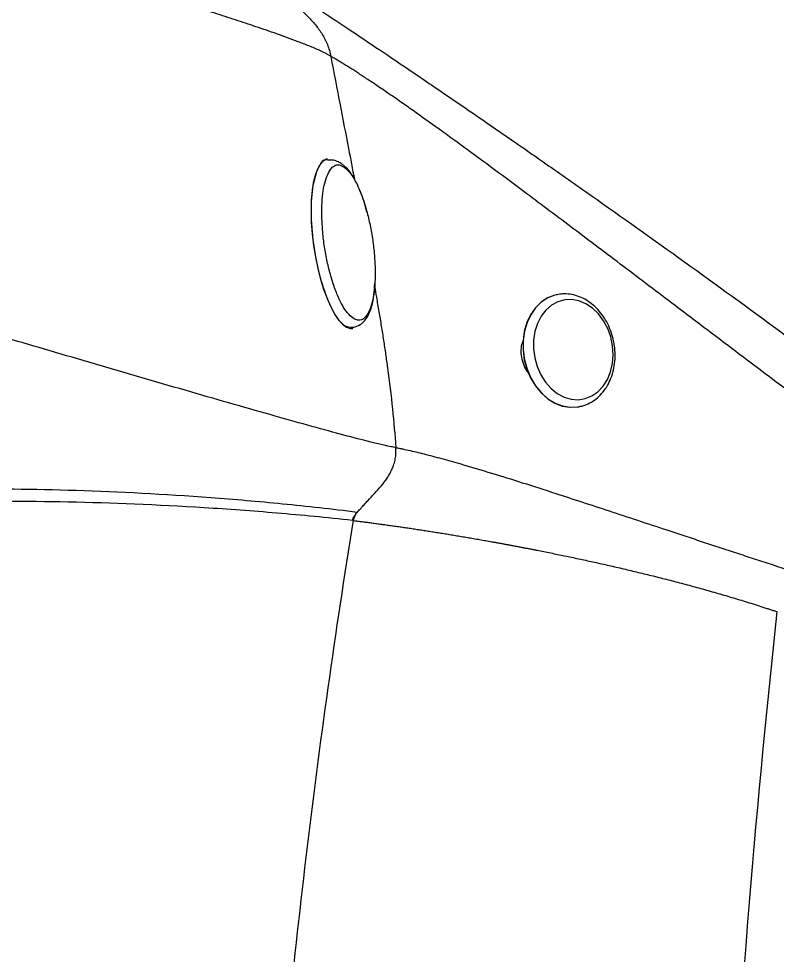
# Model space of a CAD drawing. Extents: x 409 to 498, y 628 to 778.
# Drawn here: x 417.48 to 424.13, y 697.98 to 706.17 of the extents above; entities that cross this region are included whole.
import ezdxf

# ---------------------------------------------------------------- set-up
doc = ezdxf.new("R2010")
doc.units = 0
doc.header["$MEASUREMENT"] = 0
doc.layers.add('1', color=4, linetype='Continuous')
doc.layers.add('GEOMETRY', color=4, linetype='Continuous', lineweight=25)

# ---------------------------------------------------------------- blocks, each defined once
blk = doc.blocks.new('2026_PULSE')
at = {"layer": 'GEOMETRY'}
for p, q in [((13.6228, 58.7988), (13.6213, 58.7985)), ((11.8441, 58.5074), (11.8356, 58.5097)), ((13.8097, 57.8165), (13.8172, 57.8179)), ((13.8157, 57.8176), (13.8172, 57.8179))]:
    blk.add_line(p, q, dxfattribs=at)
at = {"layer": 'GEOMETRY', "flags": 128}
for points in [[(11.6121, 59.9857), (11.6027, 59.9837), (11.5731, 59.9679), (11.5464, 59.9387), (11.5229, 59.8966), (11.5031, 59.8423), (11.4874, 59.7768), (11.4761, 59.7014), (11.4694, 59.6175), (11.4674, 59.5267), (11.4701, 59.4305), (11.4776, 59.3309), (11.4896, 59.2297), (11.506, 59.1287), (11.5264, 59.0299), (11.5504, 58.9351), (11.5777, 58.846), (11.6076, 58.7643), (11.6397, 58.6916), (11.6733, 58.6291), (11.7079, 58.5781), (11.7427, 58.5395), (11.7772, 58.514), (11.8106, 58.5022), (11.833, 58.5021)], [(13.6213, 58.7985), (13.6022, 58.7941), (13.54, 58.7701), (13.4829, 58.7328), (13.4326, 58.6834), (13.3905, 58.6231), (13.3578, 58.5537), (13.3355, 58.4773), (13.3243, 58.396), (13.3243, 58.3122), (13.3358, 58.2283), (13.3582, 58.1466), (13.391, 58.0696), (13.4332, 57.9995), (13.4836, 57.9382), (13.5408, 57.8876), (13.6031, 57.8491), (13.6687, 57.8238), (13.7357, 57.8124), (13.8023, 57.8152), (13.8157, 57.8176)], [(13.6234, 58.7989), (13.6037, 58.7944), (13.5415, 58.7704), (13.4844, 58.7331), (13.4341, 58.6837), (13.392, 58.6234), (13.3593, 58.554), (13.3371, 58.4776), (13.3258, 58.3963), (13.3259, 58.3125), (13.3373, 58.2286), (13.3597, 58.147), (13.3925, 58.07), (13.4347, 57.9998), (13.4851, 57.9385), (13.5423, 57.8879), (13.6046, 57.8494), (13.6702, 57.8241), (13.7372, 57.8127), (13.8038, 57.8155), (13.8097, 57.8165)], [(14.109, 58.3507), (14.0928, 58.4282), (14.0661, 58.5021), (14.0298, 58.5701), (13.9849, 58.63), (13.9329, 58.6798), (13.8755, 58.7179), (13.8146, 58.7432), (13.752, 58.7548), (13.6899, 58.7523), (13.6302, 58.7358), (13.5748, 58.7059), (13.5255, 58.6635), (13.4839, 58.6099), (13.4513, 58.547), (13.4288, 58.4767), (13.4171, 58.4012), (13.4165, 58.323), (13.4272, 58.2447), (13.4487, 58.1687), (13.4804, 58.0974), (13.5212, 58.0332), (13.5698, 57.9782), (13.6247, 57.934), (13.6841, 57.9022), (13.7461, 57.8837), (13.8087, 57.8791), (13.8698, 57.8886), (13.9276, 57.9119), (13.9802, 57.9482), (14.0258, 57.9964), (14.0631, 58.0549), (14.0907, 58.1218), (14.1079, 58.195), (14.1141, 58.2721), (14.109, 58.3507)]]:
    blk.add_lwpolyline(points, dxfattribs=at)
at = {"layer": 'GEOMETRY'}
for points, knots in [([(11.641, 60.8847), (11.6371, 60.887), (11.6291, 60.8916), (11.617, 60.8984), (11.6051, 60.9053), (11.5811, 60.9181), (11.5451, 60.9354), (11.4972, 60.9563), (11.4338, 60.9826), (11.3549, 61.0133), (11.2299, 61.0596), (11.0756, 61.1137), (10.8937, 61.1751), (10.715, 61.2337), (10.481, 61.3087), (10.1968, 61.3975), (9.8699, 61.4973), (9.5586, 61.5906), (9.2651, 61.6772), (9.0831, 61.7301), (8.9961, 61.7552)], [0, 0, 0, 0, 0.003906, 0.007812, 0.011719, 0.015625, 0.03125, 0.046875, 0.0625, 0.09375, 0.125, 0.1875, 0.25, 0.3125, 0.375, 0.5, 0.625, 0.75, 0.875, 1, 1, 1, 1]), ([(11.2279, 61.4294), (11.2295, 61.4279), (11.255, 61.4044), (11.3043, 61.3603), (11.3747, 61.2971), (11.443, 61.2319), (11.4969, 61.1731), (11.537, 61.1214), (11.565, 61.0799), (11.5902, 61.0353), (11.6119, 60.9876), (11.6293, 60.9371), (11.6377, 60.9023), (11.641, 60.8847)], [0, 0, 0, 0, 0.0084358, 0.1334358, 0.2584358, 0.3834358, 0.5084358, 0.5709358, 0.6334358, 0.6959358, 0.7584358, 0.8209358, 0.8834358, 0.8834358, 0.8834358, 0.8834358]), ([(11.5464, 61.2892), (11.5479, 61.2882), (11.5761, 61.2696), (11.6641, 61.2116), (11.84, 61.0948), (12.0977, 60.9224), (12.3968, 60.7206), (12.7302, 60.4936), (13.0913, 60.2456), (13.4732, 59.981), (14.0027, 59.6106), (14.6891, 59.1235), (15.5206, 58.5207), (16.0658, 58.1161), (16.3337, 57.9147)], [0, 0, 0, 0, 0.0017715, 0.0330215, 0.0955215, 0.1580215, 0.2205215, 0.2830215, 0.3455215, 0.4080215, 0.4705215, 0.5955215, 0.7205215, 0.8455215, 0.8455215, 0.8455215, 0.8455215]), ([(16.0817, 57.6283), (16.0814, 57.6285), (16.0804, 57.6293), (16.078, 57.6311), (16.0741, 57.6341), (16.0685, 57.6382), (16.0614, 57.6435), (16.0528, 57.6499), (16.0425, 57.6576), (16.0289, 57.6678), (16.0123, 57.6802), (15.9849, 57.7008), (15.949, 57.7277), (15.8601, 57.7944), (15.726, 57.8952), (15.5467, 58.0303), (15.3069, 58.2111), (15.0084, 58.4368), (14.6168, 58.733), (14.1988, 59.0496), (13.7631, 59.3782), (13.3887, 59.6589), (13.0707, 59.8954), (12.8045, 60.0911), (12.5572, 60.2707), (12.3685, 60.405), (12.2278, 60.5035), (12.1277, 60.5725), (12.0327, 60.637), (11.9595, 60.6858), (11.9054, 60.7212), (11.8683, 60.7453), (11.8324, 60.7683), (11.7977, 60.7903), (11.764, 60.8112), (11.7316, 60.8312), (11.7002, 60.8501), (11.6699, 60.868), (11.6506, 60.8791), (11.641, 60.8847)], [0, 0, 0, 0, 0.000146, 0.000569, 0.001269, 0.002245, 0.003499, 0.00503, 0.006837, 0.008921, 0.01227, 0.01562, 0.023439, 0.031251, 0.062509, 0.093901, 0.12502, 0.187708, 0.25, 0.332661, 0.415816, 0.49991, 0.56206, 0.624915, 0.687203, 0.749925, 0.781036, 0.812234, 0.843538, 0.87496, 0.888935, 0.902888, 0.916817, 0.930726, 0.944613, 0.958482, 0.972334, 0.986173, 1, 1, 1, 1]), ([(11.641, 60.8847), (11.6681, 60.7433), (11.7196, 60.4742), (11.7889, 60.1152), (11.8307, 59.8976), (11.848, 59.8076)], [0, 0, 0, 0, 0.393818, 0.749341, 1, 1, 1, 1]), ([(11.5262, 59.8971), (11.5488, 59.9423), (11.5742, 59.9934), (11.6103, 59.9809), (11.6145, 59.9795)], [0, 0, 0, 0, 0.885744, 1, 1, 1, 1]), ([(11.6133, 59.8512), (11.6042, 59.8275), (11.5862, 59.7812), (11.5692, 59.6859), (11.5613, 59.5742), (11.5628, 59.4486), (11.5716, 59.3165), (11.5892, 59.1835), (11.6157, 59.053), (11.6497, 58.9291), (11.6882, 58.8163), (11.7305, 58.7219), (11.7758, 58.6496), (11.8223, 58.6005), (11.8675, 58.5735), (11.9096, 58.5733), (11.9472, 58.6011), (11.9793, 58.6549), (12.0047, 58.7288), (12.0217, 58.8229), (12.0298, 58.9349), (12.0288, 59.0605), (12.0194, 59.1926), (12.0014, 59.3257), (11.9753, 59.4562), (11.9418, 59.5802), (11.9029, 59.6929), (11.8603, 59.7872), (11.8154, 59.8597), (11.7693, 59.909), (11.7236, 59.9362), (11.6813, 59.936), (11.6437, 59.9093), (11.6236, 59.8708), (11.6133, 59.8512)], [0, 0, 0, 0, 0.031876, 0.062463, 0.093119, 0.125146, 0.156858, 0.187421, 0.218073, 0.250056, 0.282024, 0.312672, 0.343245, 0.374979, 0.406906, 0.4375, 0.468061, 0.499935, 0.531755, 0.562351, 0.593012, 0.625034, 0.65678, 0.687361, 0.718015, 0.749983, 0.781893, 0.812517, 0.843102, 0.874889, 0.906885, 0.937543, 0.968153, 1, 1, 1, 1]), ([(11.9565, 59.52), (11.9527, 59.536), (11.9386, 59.5946), (11.9071, 59.687), (11.8619, 59.7906), (11.8127, 59.8697), (11.7711, 59.9161), (11.7366, 59.9439), (11.7045, 59.963), (11.662, 59.9781), (11.6308, 59.9766), (11.6137, 59.9758)], [0, 0, 0, 0, 0.0572997, 0.2094621, 0.3680391, 0.5304958, 0.6682511, 0.7261671, 0.7979212, 0.8892885, 1, 1, 1, 1]), ([(11.8356, 58.5097), (11.8091, 58.5111), (11.7515, 58.5139), (11.6534, 58.6543), (11.563, 58.8804), (11.4968, 59.1654), (11.4661, 59.4597), (11.4728, 59.7286), (11.5084, 59.8409), (11.5262, 59.8971)], [0, 0, 0, 0, 0.124414, 0.270345, 0.416276, 0.562207, 0.708138, 0.854069, 1, 1, 1, 1]), ([(11.8381, 58.5137), (11.859, 58.5195), (11.8954, 58.5297), (11.9351, 58.5665), (11.9598, 58.6008), (11.9846, 58.6487), (12.0067, 58.7195), (12.0219, 58.8083), (12.0244, 58.872), (12.0254, 58.8958)], [0, 0, 0, 0, 0.173166, 0.302372, 0.399358, 0.495025, 0.689279, 0.883922, 1, 1, 1, 1]), ([(12.0239, 58.8682), (12.0292, 58.8378), (12.0422, 58.7647), (12.0619, 58.6495), (12.0828, 58.5233), (12.1024, 58.3993), (12.1207, 58.2775), (12.149, 58.077), (12.1823, 57.8044), (12.2014, 57.572), (12.2106, 57.4597)], [0, 0, 0, 0, 0.0647946, 0.1561901, 0.2459401, 0.3340518, 0.4205354, 0.505384, 0.7609227, 1, 1, 1, 1]), ([(14.1257, 58.3507), (14.1234, 58.3649), (14.117, 58.4054), (14.0987, 58.4705), (14.0681, 58.5433), (14.0284, 58.6103), (13.9807, 58.6699), (13.9262, 58.7204), (13.866, 58.7603), (13.802, 58.7885), (13.7359, 58.8038), (13.6756, 58.8075), (13.6388, 58.8005), (13.6235, 58.7976)], [0, 0, 0, 0, 0.053559, 0.151568, 0.249775, 0.348132, 0.446597, 0.545032, 0.64318, 0.740679, 0.837174, 0.93249, 1, 1, 1, 1]), ([(12.2106, 57.4597), (12.1972, 57.4622), (12.1837, 57.4648), (12.0995, 57.4807), (11.8549, 57.5406), (11.2608, 57.7041), (10.5209, 57.9157), (9.985, 58.0717), (9.4548, 58.2266), (9.0551, 58.3439), (8.6938, 58.45), (8.5761, 58.4846)], [-0.0237311, -0.0237311, -0.0237311, -0.0237311, 0, 0, 0.125, 0.25, 0.375, 0.5, 0.5, 0.625, 0.690511, 0.690511, 0.690511, 0.690511]), ([(13.3291, 58.3962), (13.3263, 58.3928), (13.3139, 58.3774), (13.3053, 58.3326), (13.3054, 58.2679), (13.3225, 58.1979), (13.3493, 58.1371), (13.3739, 58.1085), (13.3837, 58.0972)], [0, 0, 0, 0, 0.056124, 0.252114, 0.450138, 0.653472, 0.8628, 1, 1, 1, 1]), ([(13.8088, 57.8178), (13.8224, 57.8201), (13.8572, 57.8259), (13.9099, 57.8489), (13.9651, 57.8845), (14.0141, 57.9308), (14.0558, 57.9863), (14.0893, 58.0498), (14.1138, 58.12), (14.1283, 58.195), (14.1334, 58.2727), (14.1282, 58.3248), (14.1257, 58.3507)], [0, 0, 0, 0, 0.065164, 0.166882, 0.268568, 0.370839, 0.474074, 0.578347, 0.683489, 0.789233, 0.895339, 1, 1, 1, 1]), ([(11.9128, 56.9387), (11.9152, 56.9414), (11.9225, 56.9496), (11.9396, 56.9686), (11.9744, 57.006), (12.0241, 57.0585), (12.082, 57.1226), (12.1265, 57.1801), (12.1578, 57.2304), (12.1784, 57.2707), (12.1949, 57.3141), (12.2066, 57.3605), (12.2122, 57.4093), (12.2119, 57.4429), (12.2106, 57.4597)], [0, 0, 0, 0, 0.0152599, 0.0465099, 0.1090099, 0.2340099, 0.3590099, 0.4840099, 0.5465099, 0.6090099, 0.6715099, 0.7340099, 0.7965099, 0.8590099, 0.8590099, 0.8590099, 0.8590099]), ([(12.2106, 57.4597), (12.2112, 57.4596), (12.2125, 57.4593), (12.2149, 57.4589), (12.2192, 57.458), (12.2279, 57.4564), (12.2454, 57.4529), (12.2812, 57.4456), (12.3351, 57.4338), (12.4035, 57.4177), (12.4999, 57.3938), (12.6298, 57.3593), (12.8183, 57.3059), (13.045, 57.2381), (13.3153, 57.1539), (13.5824, 57.0682), (13.8388, 56.9847), (14.0785, 56.9059), (14.3271, 56.8238), (14.521, 56.7596), (14.6545, 56.7154), (14.7251, 56.692), (14.7961, 56.6686), (14.8675, 56.645), (14.9392, 56.6213), (15.0114, 56.5975), (15.0839, 56.5737), (15.1568, 56.5497), (15.23, 56.5257), (15.3035, 56.5017), (15.3773, 56.4776), (15.4514, 56.4535), (15.5257, 56.4293), (15.6003, 56.4051), (15.6502, 56.389), (15.6751, 56.381)], [0, 0, 0, 0, 0.0010046, 0.0020096, 0.0040189, 0.0080356, 0.0160608, 0.0320794, 0.0639955, 0.0958997, 0.1274008, 0.1903384, 0.2528372, 0.3351952, 0.4176665, 0.5005722, 0.5622651, 0.6240273, 0.6858882, 0.7479186, 0.764629, 0.7813432, 0.7980635, 0.8147923, 0.8315317, 0.8482841, 0.8650513, 0.8818352, 0.8986377, 0.915461, 0.9323074, 0.94918, 0.9660831, 0.9830212, 1, 1, 1, 1]), ([(11.8723, 56.893), (11.7613, 56.9067), (11.6512, 56.9196), (11.4331, 56.9438), (11.3252, 56.9552), (11.0044, 56.9869), (10.7946, 57.005), (10.1785, 57.0511), (9.7852, 57.0711), (9.0358, 57.0947), (8.6803, 57.0983), (8.1774, 57.0952), (8.0147, 57.0927), (7.7786, 57.0873), (7.7012, 57.0852), (7.5491, 57.0805), (7.4744, 57.078), (7.401, 57.0751)], [0, 0, 0, 0, 0.0625, 0.0625, 0.125, 0.125, 0.25, 0.25, 0.5, 0.5, 0.75, 0.75, 0.875, 0.875, 0.9375, 0.9375, 1, 1, 1, 1]), ([(11.8304, 56.822), (11.6059, 56.8466), (11.3854, 56.8679), (10.9524, 56.9045), (10.7401, 56.9199), (10.1166, 56.9585), (9.7191, 56.9743), (8.9631, 56.9907), (8.6053, 56.9914), (8.1844, 56.9857), (8.1015, 56.9842), (7.9385, 56.9807), (7.8583, 56.9786), (7.7006, 56.974), (7.6232, 56.9714), (7.4711, 56.9658), (7.3964, 56.9629), (7.3231, 56.9596)], [0, 0, 0, 0, 0.125, 0.125, 0.25, 0.25, 0.5, 0.5, 0.75, 0.75, 0.8125, 0.8125, 0.875, 0.875, 0.9375, 0.9375, 1, 1, 1, 1]), ([(11.8723, 56.893), (11.8735, 56.8944), (11.8845, 56.9068), (11.898, 56.922), (11.9103, 56.9359), (11.9128, 56.9387)], [0.85900989, 0.85900989, 0.85900989, 0.85900989, 0.86668772, 0.92918772, 0.94517783, 0.94517783, 0.94517783, 0.94517783]), ([(11.8396, 32.6794), (11.6823, 33.6486), (11.5441, 34.6316), (11.3065, 36.6182), (11.2071, 37.6218), (11.0479, 39.6427), (10.9881, 40.6601), (10.9083, 42.7017), (10.8883, 43.7259), (10.8883, 45.7744), (10.9083, 46.7986), (10.9881, 48.8402), (11.0479, 49.8576), (11.2071, 51.8785), (11.3065, 52.8821), (11.5441, 54.8687), (11.6823, 55.8517), (11.8396, 56.821)], [0, 0, 0, 0, 0.125, 0.125, 0.25, 0.25, 0.375, 0.375, 0.5, 0.5, 0.625, 0.625, 0.75, 0.75, 0.875, 0.875, 1, 1, 1, 1]), ([(11.8303, 56.822), (11.8343, 56.8357), (11.8399, 56.8489), (11.8541, 56.8728), (11.8626, 56.8837), (11.8723, 56.893)], [0, 0, 0, 0, 0.5, 0.5, 1, 1, 1, 1]), ([(11.8396, 56.821), (11.84, 56.8235), (11.8409, 56.8285), (11.8427, 56.8359), (11.8447, 56.8431), (11.8471, 56.8501), (11.8498, 56.8569), (11.8528, 56.8636), (11.8561, 56.87), (11.8597, 56.8761), (11.8636, 56.882), (11.8678, 56.8877), (11.8708, 56.8912), (11.8723, 56.893)], [0, 0, 0, 0, 0.09137, 0.182472, 0.273363, 0.364101, 0.454745, 0.545354, 0.635989, 0.726709, 0.817576, 0.908652, 1, 1, 1, 1]), ([(11.8396, 56.821), (11.8456, 56.8202), (11.8576, 56.8188), (11.8759, 56.8165), (11.8945, 56.8142), (11.9134, 56.8119), (11.9325, 56.8094), (11.9518, 56.807), (11.9714, 56.8044), (11.9913, 56.8018), (12.0114, 56.7992), (12.0317, 56.7965), (12.0523, 56.7937), (12.073, 56.7909), (12.094, 56.7881), (12.1153, 56.7852), (12.1367, 56.7822), (12.1583, 56.7792), (12.1802, 56.7761), (12.2022, 56.773), (12.2245, 56.7698), (12.2469, 56.7665), (12.2695, 56.7633), (12.2924, 56.7599), (12.3154, 56.7565), (12.3385, 56.7531), (12.3619, 56.7496), (12.3855, 56.746), (12.4092, 56.7424), (12.4331, 56.7388), (12.4571, 56.7351), (12.4814, 56.7313), (12.5058, 56.7275), (12.5303, 56.7236), (12.555, 56.7197), (12.5799, 56.7158), (12.6049, 56.7118), (12.6301, 56.7077), (12.6554, 56.7036), (12.6809, 56.6994), (12.7066, 56.6952), (12.7323, 56.6909), (12.7582, 56.6866), (12.7843, 56.6822), (12.8105, 56.6778), (12.8368, 56.6733), (12.8633, 56.6688), (12.8899, 56.6642), (12.9166, 56.6595), (12.9435, 56.6548), (12.9705, 56.6501), (12.9976, 56.6453), (13.0249, 56.6405), (13.0523, 56.6356), (13.0798, 56.6306), (13.1074, 56.6256), (13.1351, 56.6205), (13.163, 56.6154), (13.191, 56.6102), (13.2191, 56.605), (13.2473, 56.5997), (13.2756, 56.5944), (13.304, 56.589), (13.3326, 56.5836), (13.3612, 56.5781), (13.39, 56.5725), (13.4189, 56.5669), (13.458, 56.5592), (13.5074, 56.5494), (13.5673, 56.5374), (13.6277, 56.5251), (13.6885, 56.5126), (13.7497, 56.4998), (13.8114, 56.4867), (13.8734, 56.4734), (13.9358, 56.4598), (13.9986, 56.4459), (14.0618, 56.4317), (14.1253, 56.4172), (14.1892, 56.4024), (14.2535, 56.3873), (14.3181, 56.3718), (14.383, 56.3561), (14.4483, 56.34), (14.5139, 56.3236), (14.5798, 56.3068), (14.646, 56.2897), (14.7125, 56.2722), (14.7794, 56.2543), (14.8464, 56.2361), (14.9138, 56.2175), (14.9814, 56.1984), (15.0493, 56.1789), (15.1173, 56.1591), (15.1856, 56.1387), (15.2541, 56.1179), (15.3228, 56.0967), (15.3916, 56.075), (15.4374, 56.0602), (15.4604, 56.0527)], [0, 0, 0, 0, 0.007947, 0.015884, 0.023813, 0.031733, 0.039645, 0.047548, 0.055444, 0.063331, 0.07121, 0.079082, 0.086945, 0.094801, 0.10265, 0.110491, 0.118324, 0.12615, 0.133968, 0.14178, 0.149584, 0.157381, 0.165172, 0.172956, 0.180734, 0.188505, 0.19627, 0.20403, 0.211784, 0.219532, 0.227275, 0.235012, 0.242744, 0.250472, 0.258194, 0.265912, 0.273625, 0.281334, 0.289038, 0.296739, 0.304435, 0.312128, 0.319816, 0.327501, 0.335183, 0.342861, 0.350536, 0.358208, 0.365877, 0.373543, 0.381206, 0.388867, 0.396525, 0.404181, 0.411835, 0.419487, 0.427136, 0.434784, 0.442431, 0.450075, 0.457719, 0.465361, 0.473001, 0.480641, 0.48828, 0.495918, 0.503555, 0.511192, 0.526786, 0.542378, 0.557972, 0.573568, 0.589166, 0.604769, 0.620378, 0.635993, 0.651616, 0.667248, 0.68289, 0.698544, 0.714211, 0.729892, 0.745588, 0.761301, 0.777031, 0.792781, 0.808552, 0.824345, 0.840163, 0.856006, 0.871877, 0.887777, 0.903708, 0.919671, 0.935667, 0.951697, 0.967762, 0.983862, 1, 1, 1, 1]), ([(15.557, 33.428), (15.4398, 34.4984), (15.3398, 35.5831), (15.198, 37.4561), (15.086, 39.2009), (15.0169, 40.9636), (14.9678, 42.8734), (14.9493, 44.316), (14.9593, 45.7585), (14.9849, 47.6165), (15.0287, 48.9681), (15.1003, 50.3643), (15.201, 52.2965), (15.3539, 54.2071), (15.5515, 56.0227)], [0, 0, 0, 0, 0.1461188, 0.1461188, 0.25, 0.3774871, 0.3774871, 0.5, 0.5658226, 0.5658226, 0.7427713, 0.7427713, 0.75, 0.9977418, 0.9977418, 0.9977418, 0.9977418]), ([(15.4604, 56.0527), (15.4706, 56.0493), (15.491, 56.0426), (15.5214, 56.0325), (15.5415, 56.0259), (15.5515, 56.0227)], [0, 0, 0, 0, 0.337374, 0.670699, 1, 1, 1, 1])]:
    blk.add_open_spline(points, degree=3, knots=knots, dxfattribs=at)
blk.add_open_spline([(11.8396, 56.821), (11.8365, 56.8213), (11.8334, 56.8217), (11.8304, 56.822)], degree=3, dxfattribs=at)

msp = doc.modelspace()

# ---------------------------------------------------------------- block references
at = {"layer": '1'}
msp.add_blockref('2026_PULSE', (408.577, 644.9604), dxfattribs=at)

doc.saveas('drawing.dxf')
